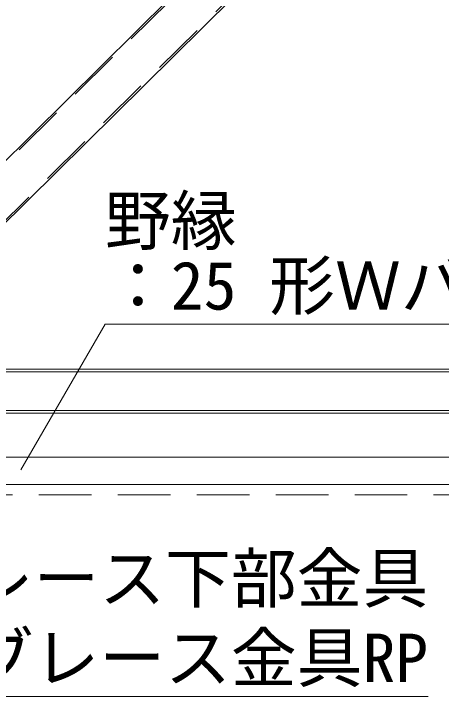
# Model space of a CAD drawing. Units: millimetres at full size, sheet at 1:40; details may follow other scales. Extents: x -7800 to 7800, y -5578 to 5485.
# Drawn here: x -5866 to -5476, y -1284 to -661 of the extents above; entities that cross this region are included whole.
import ezdxf
from ezdxf.enums import TextEntityAlignment as Align

# ---------------------------------------------------------------- set-up
doc = ezdxf.new("R2010")
doc.units = ezdxf.units.MM
doc.header["$LTSCALE"] = 40
doc.linetypes.add('DASHED1', pattern=[1.8, 1.2, -0.6])
for name, color, linetype, lineweight in [('2-2_野縁受け', 3, 'Continuous', 18), ('2-3_野縁', 7, 'Continuous', 18), ('2-4_斜め部材', 3, 'DASHED1', 18), ('2-5_寸法', 3, 'Continuous', 18), ('2-6_文字', 3, 'Continuous', 18), ('2-C_パネル', 4, 'DASHED1', 9)]:
    doc.layers.add(name, color=color, linetype=linetype, lineweight=lineweight)
doc.styles.add('ＭＳ ゴシック', font='')
doc.styles.get('ＭＳ ゴシック').set_extended_font_data('MS Gothic')

msp = doc.modelspace()

# ---------------------------------------------------------------- linework, layer by layer
at = {"layer": '2-2_野縁受け'}
for p, q in [((-5112.57, -985.76), (-7128.59, -985.76)), ((-5112.57, -988.06), (-7128.59, -988.06)), ((-5112.57, -1023.46), (-7128.59, -1023.46)), ((-7128.59, -1025.76), (-5112.57, -1025.76))]:
    msp.add_line(p, q, dxfattribs=at)
at = {"layer": '2-3_野縁', "color": 3}
for p, q in [((-6988.59, -1065.76), (-4982.07, -1065.76)), ((-7282.6, -1090.76), (-4982.07, -1090.76))]:
    msp.add_line(p, q, dxfattribs=at)
at = {"layer": '2-4_斜め部材'}
for p, q in [((-5263.61, -194.7), (-6077.74, -1000.35)), ((-5237.73, -220.86), (-6051.71, -1026.36))]:
    msp.add_line(p, q, dxfattribs=at)
at = {"layer": '2-5_寸法'}
for p, q in [((-5264.74, -193.56), (-6078.87, -999.22)), ((-5236.6, -222), (-6050.59, -1027.5))]:
    msp.add_line(p, q, dxfattribs=at)
at = {"layer": '2-6_文字', "color": 7}
msp.add_line((-5967.51, -1284.06), (-5487.51, -1284.06), dxfattribs=at)
msp.add_lwpolyline([(-5859.04, -1077.44), (-5782.28, -944.49), (-5242.28, -944.49)], dxfattribs=at)
at = {"layer": '2-C_パネル'}
for p, q in [((-7282.6, -1090.76), (-4982.07, -1090.76)), ((-7282.6, -1100.26), (-4982.07, -1100.26))]:
    msp.add_line(p, q, dxfattribs=at)

# ---------------------------------------------------------------- texts
at = {"layer": '2-6_文字', "color": 7, "style": 'ＭＳ ゴシック'}
for s, p in [('野縁', (-5782.28, -885.31)), ('：25 形Ｗバー(0.8)', (-5782.28, -944.49)), ('ブレース下部金具', (-5967.51, -1211.57)), ('：ブレース金具RP', (-5967.51, -1284.06))]:
    msp.add_text(s, height=43.99, dxfattribs=at).set_placement(p, align=Align.BOTTOM_LEFT)

doc.saveas('drawing.dxf')
